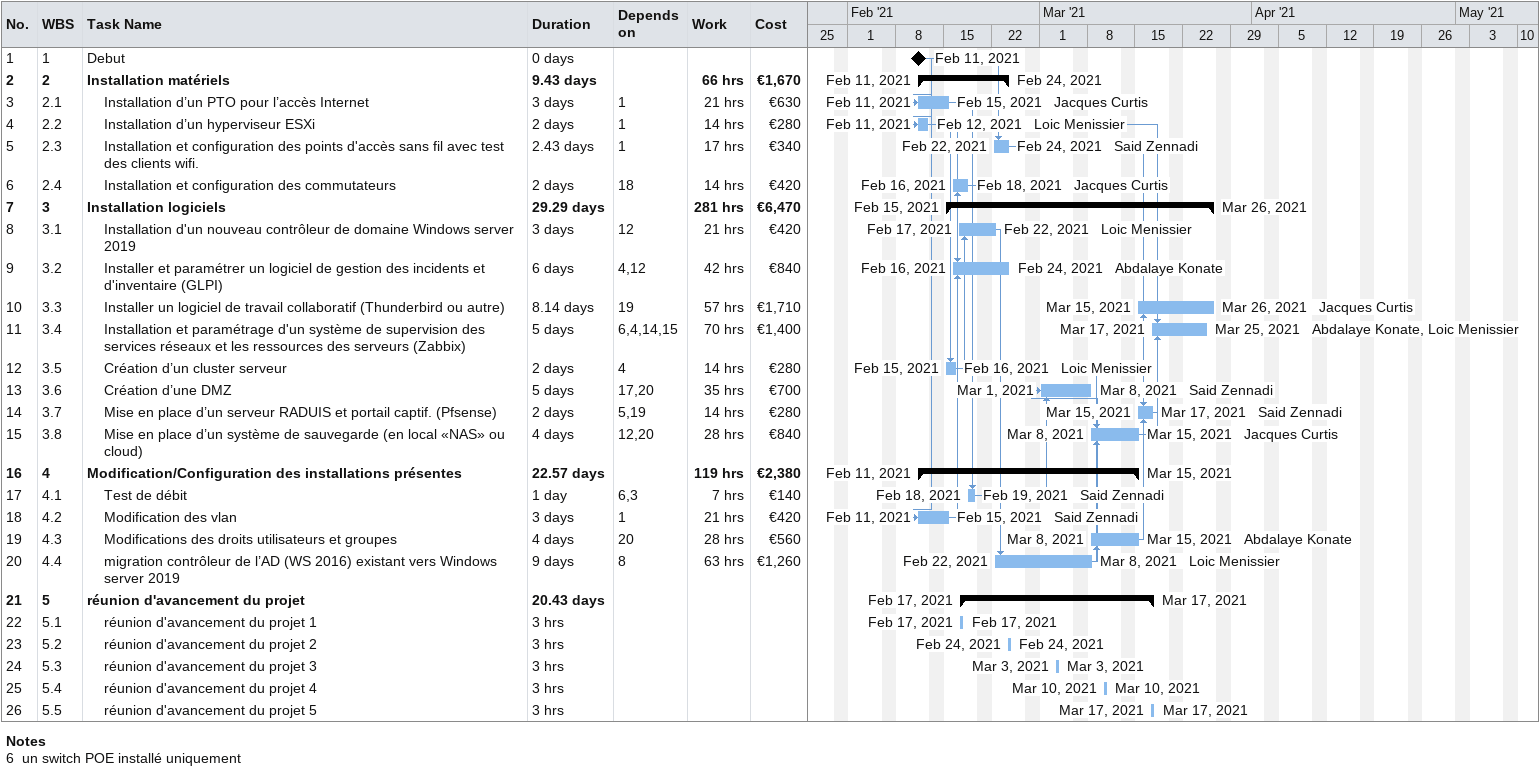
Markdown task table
| ID | WBS | Task | Duration | Start | Finish | Predecessors | Resources | Work (h) | Cost (€) |
|---|---|---|---|---|---|---|---|---|---|
| 1 | 1 | Debut | 0d | 2021-02-11 | 2021-02-11 |  |  |  |  |
| 2 | 2 | **Installation matériels** | 9.43d | 2021-02-11 | 2021-02-24 |  |  | 66 | 1670 |
| 3 | 2.1 | Installation d’un PTO pour l’accès Internet | 3d | 2021-02-11 | 2021-02-15 | 1 | Jacques Curtis | 21 | 630 |
| 4 | 2.2 | Installation d’un hyperviseur ESXi | 2d | 2021-02-11 | 2021-02-12 | 1 | Loic Menissier | 14 | 280 |
| 5 | 2.3 | Installation et configuration des points d'accès sans fil avec test des clients wifi. | 2.43d | 2021-02-22 | 2021-02-24 | 1 | Said Zennadi | 17 | 340 |
| 6 | 2.4 | Installation et configuration des commutateurs | 2d | 2021-02-16 | 2021-02-18 | 18 | Jacques Curtis | 14 | 420 |
| 7 | 3 | **Installation logiciels** | 29.29d | 2021-02-15 | 2021-03-26 |  |  | 281 | 6470 |
| 8 | 3.1 | Installation d'un nouveau contrôleur de domaine Windows server 2019 | 3d | 2021-02-17 | 2021-02-22 | 12 | Loic Menissier | 21 | 420 |
| 9 | 3.2 | Installer et paramétrer un logiciel de gestion des incidents et d'inventaire (GLPI) | 6d | 2021-02-16 | 2021-02-24 | 4, 12 | Abdalaye Konate | 42 | 840 |
| 10 | 3.3 | Installer un logiciel de travail collaboratif (Thunderbird ou autre) | 8.14d | 2021-03-15 | 2021-03-26 | 19 | Jacques Curtis | 57 | 1710 |
| 11 | 3.4 | Installation et paramétrage d'un système de supervision des services réseaux et les ressources des serveurs (Zabbix) | 5d | 2021-03-17 | 2021-03-25 | 6, 4, 14, 15 | Abdalaye Konate, Loic Menissier | 70 | 1400 |
| 12 | 3.5 | Création d’un cluster serveur | 2d | 2021-02-15 | 2021-02-16 | 4 | Loic Menissier | 14 | 280 |
| 13 | 3.6 | Création d’une DMZ | 5d | 2021-03-01 | 2021-03-08 | 17, 20 | Said Zennadi | 35 | 700 |
| 14 | 3.7 | Mise en place d’un serveur RADUIS et portail captif. (Pfsense) | 2d | 2021-03-15 | 2021-03-17 | 5, 19 | Said Zennadi | 14 | 280 |
| 15 | 3.8 | Mise en place d’un système de sauvegarde (en local «NAS» ou cloud) | 4d | 2021-03-08 | 2021-03-15 | 12, 20 | Jacques Curtis | 28 | 840 |
| 16 | 4 | **Modification/Configuration des installations présentes** | 22.57d | 2021-02-11 | 2021-03-15 |  |  | 119 | 2380 |
| 17 | 4.1 | Test de débit | 1d | 2021-02-18 | 2021-02-19 | 6, 3 | Said Zennadi | 7 | 140 |
| 18 | 4.2 | Modification des vlan | 3d | 2021-02-11 | 2021-02-15 | 1 | Said Zennadi | 21 | 420 |
| 19 | 4.3 | Modifications des droits utilisateurs et groupes | 4d | 2021-03-08 | 2021-03-15 | 20 | Abdalaye Konate | 28 | 560 |
| 20 | 4.4 | migration contrôleur de l’AD (WS 2016) existant vers Windows server 2019 | 9d | 2021-02-22 | 2021-03-08 | 8 | Loic Menissier | 63 | 1260 |
| 21 | 5 | **réunion d'avancement du projet** | 20.43d | 2021-02-17 | 2021-03-17 |  |  |  |  |
| 22 | 5.1 | réunion d'avancement du projet 1 | 3h | 2021-02-17 | 2021-02-17 |  |  |  |  |
| 23 | 5.2 | réunion d'avancement du projet 2 | 3h | 2021-02-24 | 2021-02-24 |  |  |  |  |
| 24 | 5.3 | réunion d'avancement du projet 3 | 3h | 2021-03-03 | 2021-03-03 |  |  |  |  |
| 25 | 5.4 | réunion d'avancement du projet 4 | 3h | 2021-03-10 | 2021-03-10 |  |  |  |  |
| 26 | 5.5 | réunion d'avancement du projet 5 | 3h | 2021-03-17 | 2021-03-17 |  |  |  |  |

Notes
- 6: un switch POE installé uniquement
